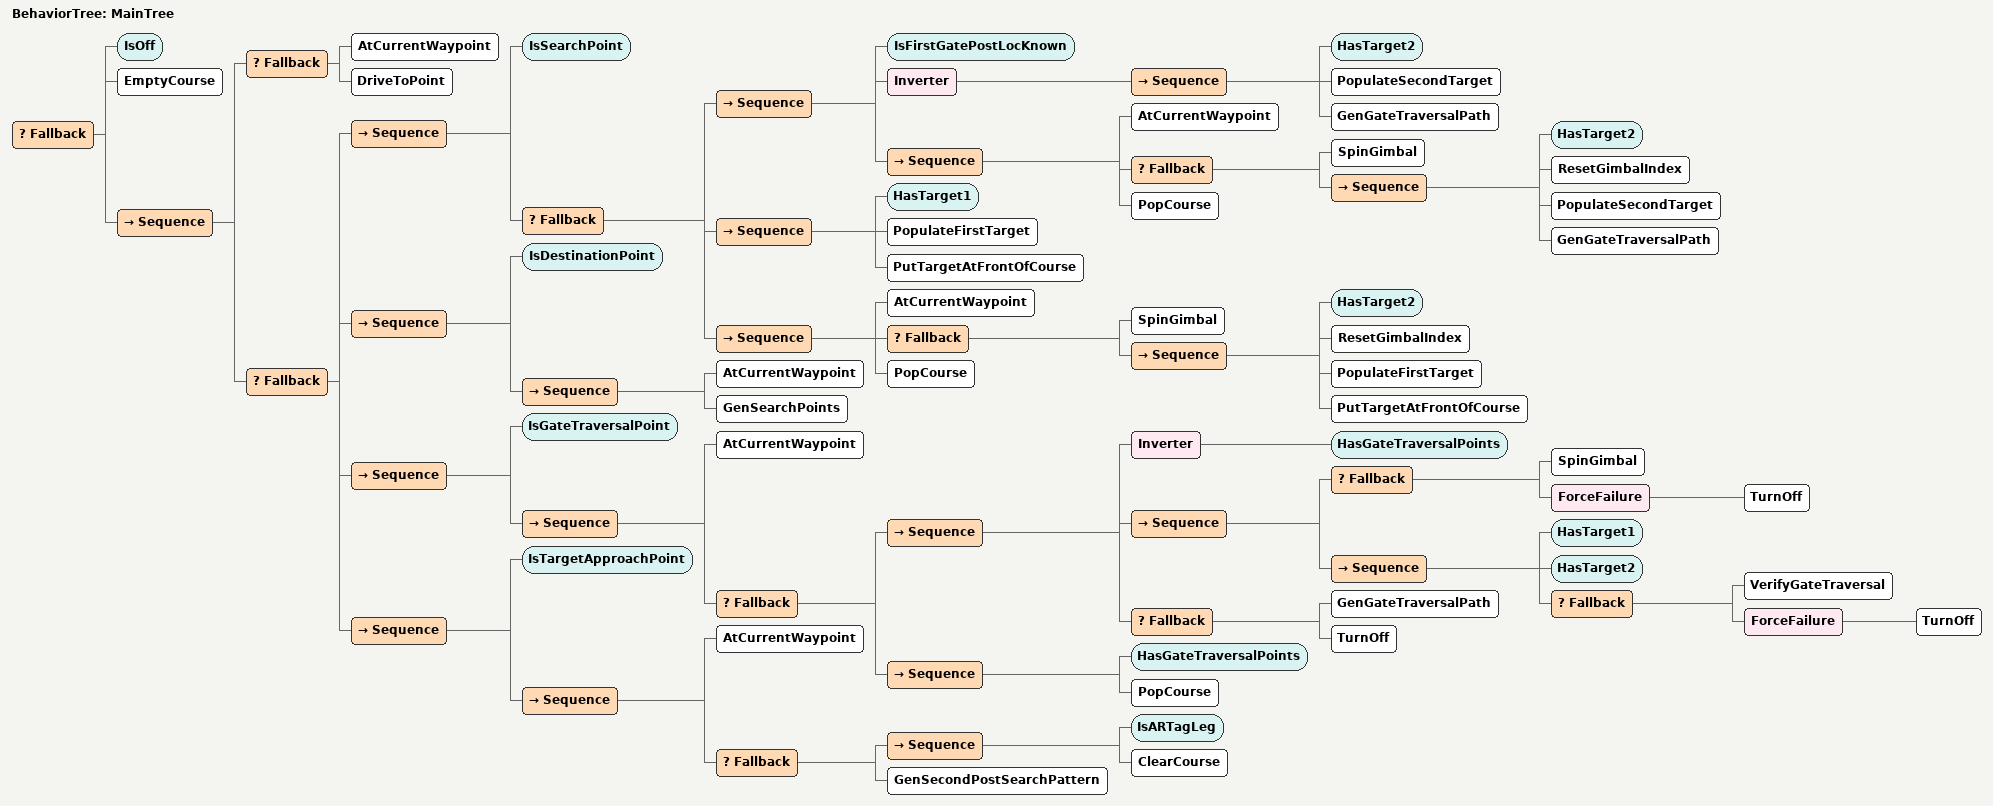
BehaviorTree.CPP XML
<root main_tree_to_execute = "MainTree" >
    <BehaviorTree ID="MainTree">
        <Fallback>
            <IsOff/>
            <EmptyCourse/>
            <!--Auton On Tree-->
            <Sequence>
                <!--Drive Tree-->
                <Fallback>
                    <AtCurrentWaypoint/>
                    <DriveToPoint/>
                </Fallback>
                <!--Waypoint Decision Tree (Manages the waypoint course)-->
                <!--Commenting out the entire right side of the tree-->
                <Fallback>
                    <!-- Search Point -->
                    <Sequence>
                        <IsSearchPoint/>
                        <!--Search Point Tree-->
                        <Fallback>
                            <!--Know where the gate is?-->
                            <Sequence>
                                <IsFirstGatePostLocKnown/>
                                <Inverter>
                                    <Sequence>
                                        <HasTarget2/>
                                        <PopulateSecondTarget/>
                                        <GenGateTraversalPath/>
                                    </Sequence>
                                </Inverter>
                                <Sequence>
                                    <AtCurrentWaypoint/>
                                    <!-- gimbal sub-tree for target 2-->
                                    <Fallback>
                                        <SpinGimbal/>
                                        <Sequence>
                                            <HasTarget2/>
                                            <ResetGimbalIndex/>
                                            <PopulateSecondTarget/>
                                            <GenGateTraversalPath/>
                                        </Sequence>
                                    </Fallback>
                                    <PopCourse/>
                                </Sequence>
                            </Sequence>

                            <!--Sees a target (for first time)-->
                            <Sequence>
                                <HasTarget1/>
                                <PopulateFirstTarget/>
                                <PutTargetAtFrontOfCourse/>
                            </Sequence>

                            <!--Reached Search Point,  refresh course-->
                            <Sequence>
                                <AtCurrentWaypoint/>
                                <!--Repeator Drop Goes here if repeator needs to be added-->
                                <!-- gimbal sub-tree for target 1 -->
                                <Fallback>
                                    <SpinGimbal/>
                                        <Sequence>
                                            <HasTarget2/>
                                            <ResetGimbalIndex/>
                                            <PopulateFirstTarget/>
                                            <PutTargetAtFrontOfCourse/>
                                        </Sequence>
                                </Fallback>
                                <PopCourse/>

                            </Sequence>

                            <!--Repeator Drop Point Detection Goes here-->
                        </Fallback>
                    </Sequence>
                    <!--Destination Point-->
                    <Sequence>
                        <IsDestinationPoint/>
                        <Sequence>
                            <AtCurrentWaypoint/>
                            <GenSearchPoints/>
                        </Sequence>
                    </Sequence>
                    <!--Gate Traversal Point-->
                    <Sequence>
                        <IsGateTraversalPoint/>
                        <!-- GATE TRAVERSAL TREE -->
                        <Sequence>
                            <AtCurrentWaypoint/>
                            <Fallback>
                                <Sequence>
                                    <Inverter>
                                        <HasGateTraversalPoints/><!--"no more gate traversal points"-->
                                    </Inverter>
                                    <Sequence> <!-- TODO gimbal here -->
                                        <Fallback>
                                            <SpinGimbal/>
                                            <ForceFailure>
                                                <TurnOff/>
                                            </ForceFailure>
                                        </Fallback>
                                        <Sequence>
                                            <HasTarget1/>
                                            <HasTarget2/>
                                            <Fallback>
                                                <VerifyGateTraversal/>
                                                <ForceFailure>
                                                    <TurnOff/>
                                                </ForceFailure>
                                            </Fallback>
                                        </Sequence>
                                    </Sequence>
                                    <Fallback>
                                        <GenGateTraversalPath/>
                                        <TurnOff/>
                                    </Fallback>
                                </Sequence>
                                <Sequence>
                                    <HasGateTraversalPoints/>
                                    <PopCourse/>
                                </Sequence>
                            </Fallback>
                        </Sequence>
                    </Sequence>
                    <!--Target Approach Point-->
                    <Sequence>
                        <IsTargetApproachPoint/>
                        <!--Target Approach Tree-->
                        <Sequence>
                            <AtCurrentWaypoint/>
                            <Fallback>
                                <Sequence>
                                    <IsARTagLeg/>
                                    <ClearCourse/>
                                </Sequence>
                                <GenSecondPostSearchPattern/>
                            </Fallback>
                        </Sequence>
                    </Sequence>
                </Fallback>
            </Sequence>
        </Fallback>
    </BehaviorTree>
</root>
